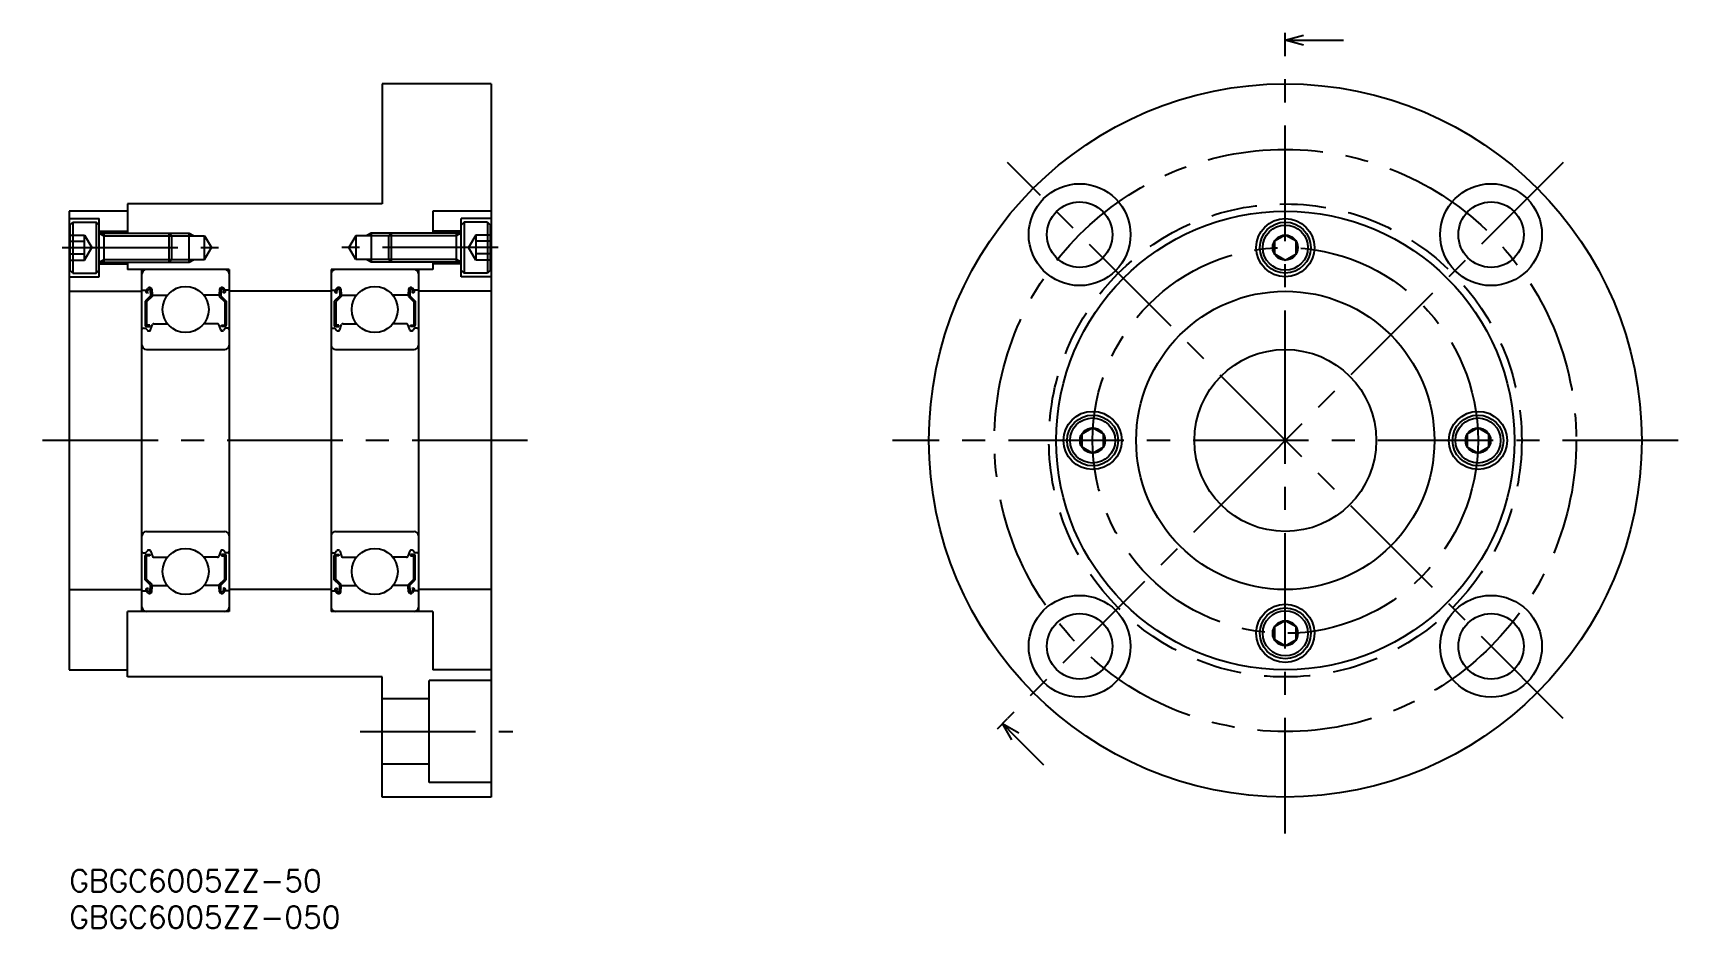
# Model space of a CAD drawing. Extents: x -5 to 221, y -8 to 115.
import ezdxf

# ---------------------------------------------------------------- set-up
doc = ezdxf.new("R2010")
doc.units = 0
doc.header["$LTSCALE"] = 0.5
doc.linetypes.add('CENTER', pattern=[50.8, 31.75, -6.35, 6.35, -6.35])
doc.linetypes.add('DASHED', pattern=[19.05, 12.7, -6.35])
doc.layers.get('0').update_dxf_attribs({"linetype": 'CONTINUOUS'})
for name, color, linetype in [('MSM_CENTER', 1, 'CENTER'), ('MSM_CONTINUOUS', 7, 'CONTINUOUS'), ('MSM_DASHED', 4, 'DASHED'), ('MSM_NARROW', 5, 'CONTINUOUS'), ('MSM_PART_NUMBER', 7, 'CONTINUOUS')]:
    doc.layers.add(name, color=color, linetype=linetype)
doc.styles.get("Standard").update_dxf_attribs({"font": 'txt.shx', "height": 3, "bigfont": 'bigfont.shx'})

# ---------------------------------------------------------------- blocks, each defined once
blk = doc.blocks.new('*U7')
at = {"layer": 'MSM_PART_NUMBER'}
blk.add_text('GBGC6005ZZ-50', height=3, dxfattribs=at).set_placement((0, -3))
blk = doc.blocks.new('*U8')
at = {"layer": 'MSM_PART_NUMBER'}
blk.add_text('GBGC6005ZZ-050', height=3, dxfattribs=at).set_placement((0, -8))
blk = doc.blocks.new('_OPEN30')
at = {"color": 0, "linetype": 'BYBLOCK'}
for p, q in [((-1, 0.268), (0, 0)), ((0, 0), (-1, -0.268)), ((0, 0), (-1, 0))]:
    blk.add_line(p, q, dxfattribs=at)
blk = doc.blocks.new('*U2')
at = {"color": 7, "linetype": 'CONTINUOUS'}
blk.add_lwpolyline([(595.34, 147.9), (600.84, 147.9)], dxfattribs=at)
at = {"color": 7, "linetype": 'CONTINUOUS', "xscale": 2.5, "yscale": 2.5, "zscale": 2.5, "rotation": 180}
blk.add_blockref('_OPEN30', (592.84, 147.9), dxfattribs=at)
blk = doc.blocks.new('*U1')
at = {"color": 7, "linetype": 'CONTINUOUS'}
blk.add_lwpolyline([(595.34, 94.1), (600.84, 94.1)], dxfattribs=at)
at = {"color": 7, "linetype": 'CONTINUOUS', "xscale": 2.5, "yscale": 2.5, "zscale": 2.5, "rotation": 180}
blk.add_blockref('_OPEN30', (592.84, 94.1), dxfattribs=at)

msp = doc.modelspace()

# ---------------------------------------------------------------- linework, layer by layer
at = {"layer": 'MSM_CENTER'}
for p, q in [((167.2, 61), (167.2, 113)), ((205.39, 20.82), (129.02, 97.18)), ((205.39, 97.18), (167.2, 59)), ((-0.96, 85.5), (20.54, 85.5)), ((58.96, 85.5), (37.46, 85.5)), ((63, 59), (-5, 59)), ((221.2, 59), (113.2, 59)), ((167.2, 5), (167.2, 59)), ((165.79, 57.59), (129.02, 20.82)), ((40, 19), (61, 19))]:
    msp.add_line(p, q, dxfattribs=at)
for radius in [40, 26.5]:
    msp.add_circle((167.2, 59), radius, dxfattribs=at)
at = {"layer": 'MSM_CONTINUOUS'}
for p, q in [((167.2, 113), (167.2, 115)), ((58, 108), (43, 108)), ((43, 108), (43, 91.5)), ((58, 108), (58, 10)), ((43, 91.5), (8, 91.5)), ((8, 91.5), (8, 87.5)), ((50, 90.5), (50, 87.5)), ((58, 90.5), (50, 90.5)), ((0.1, 88.6), (0.5, 89)), ((0.1, 88.6), (0.1, 82.4)), ((0.5, 89), (3.7, 89)), ((0.5, 89), (0.5, 82)), ((4.1, 88.6), (3.7, 89)), ((3.7, 89), (3.7, 82)), ((53.9, 81.5), (53.9, 89.5)), ((54.3, 89), (53.9, 88.6)), ((57.5, 89), (54.3, 89)), ((54.3, 89), (54.3, 82)), ((57.5, 89), (57.9, 88.6)), ((57.5, 89), (57.5, 82)), ((57.9, 82.4), (57.9, 88.6)), ((4.1, 87.5), (13.72, 87.5)), ((4.76, 87.5), (4.76, 83.5)), ((13.72, 83.5), (13.72, 87.5)), ((14.1, 87.12), (13.72, 87.5)), ((14.1, 87.12), (18.6, 87.12)), ((14.1, 83.88), (14.1, 87.12)), ((16.5, 83.5), (16.5, 87.5)), ((18.6, 83.88), (18.6, 87.12)), ((18.6, 87.12), (19.54, 85.5)), ((39.4, 87.12), (38.46, 85.5)), ((43.9, 87.12), (39.4, 87.12)), ((39.4, 87.12), (39.4, 83.88)), ((41.5, 87.5), (41.5, 83.5)), ((44.28, 87.5), (43.9, 87.12)), ((43.9, 87.12), (43.9, 83.88)), ((44.28, 87.5), (44.28, 83.5)), ((53.9, 87.5), (44.28, 87.5)), ((53.24, 83.5), (53.24, 87.5)), ((167.2, 87.23), (165.7, 86.37)), ((165.7, 86.37), (165.7, 84.63)), ((168.7, 86.37), (167.2, 87.23)), ((168.7, 84.63), (168.7, 86.37)), ((13.72, 83.5), (14.1, 83.88)), ((14.1, 83.88), (18.6, 83.88)), ((18.6, 83.88), (19.54, 85.5)), ((39.4, 83.88), (38.46, 85.5)), ((43.9, 83.88), (39.4, 83.88)), ((43.9, 83.88), (44.28, 83.5)), ((165.7, 84.63), (167.2, 83.77)), ((167.2, 83.77), (168.7, 84.63)), ((0.5, 82), (0.1, 82.4)), ((0.5, 82), (3.7, 82)), ((3.7, 82), (4.1, 82.4)), ((4.1, 83.5), (13.72, 83.5)), ((8, 83.5), (8, 82.5)), ((22, 82.5), (8, 82.5)), ((22, 82.5), (22, 35.5)), ((36, 82.5), (36, 35.5)), ((50, 82.5), (36, 82.5)), ((53.9, 83.5), (44.28, 83.5)), ((48, 82.5), (48, 35.5)), ((50, 83.5), (50, 82.5)), ((53.9, 82.4), (54.3, 82)), ((57.5, 82), (54.3, 82)), ((57.9, 82.4), (57.5, 82)), ((10.1, 79.65), (10.56, 79.65)), ((10.56, 79.65), (10.81, 79.95)), ((10.74, 79.24), (10.58, 79.37)), ((10.71, 79.52), (10.96, 79.82)), ((10.87, 79.39), (10.71, 79.52)), ((10.74, 79.24), (10.87, 79.39)), ((11.14, 79.76), (11.18, 78.88)), ((11.34, 79.78), (11.4, 79.04)), ((11.38, 79.27), (11.38, 78.8)), ((20.66, 79.78), (20.6, 79.04)), ((20.62, 79.27), (20.62, 78.8)), ((20.86, 79.76), (20.82, 78.88)), ((21.29, 79.52), (21.04, 79.82)), ((21.13, 79.39), (21.29, 79.52)), ((21.26, 79.24), (21.13, 79.39)), ((21.44, 79.65), (21.19, 79.95)), ((21.26, 79.24), (21.42, 79.37)), ((21.9, 79.65), (21.44, 79.65)), ((36, 79.5), (22, 79.5)), ((36.1, 79.65), (36.56, 79.65)), ((36.56, 79.65), (36.81, 79.95)), ((36.74, 79.24), (36.58, 79.37)), ((36.71, 79.52), (36.96, 79.82)), ((36.87, 79.39), (36.71, 79.52)), ((36.74, 79.24), (36.87, 79.39)), ((37.14, 79.76), (37.18, 78.88)), ((37.34, 79.78), (37.4, 79.04)), ((37.38, 79.27), (37.38, 78.8)), ((46.66, 79.78), (46.6, 79.04)), ((46.62, 79.27), (46.62, 78.8)), ((46.86, 79.76), (46.82, 78.88)), ((47.29, 79.52), (47.04, 79.82)), ((47.13, 79.39), (47.29, 79.52)), ((47.26, 79.24), (47.13, 79.39)), ((47.44, 79.65), (47.19, 79.95)), ((47.26, 79.24), (47.42, 79.37)), ((47.9, 79.65), (47.44, 79.65)), ((11.18, 78.88), (10.43, 78.13)), ((10.43, 78.13), (10.43, 74.85)), ((11.38, 78.8), (10.63, 78.05)), ((10.63, 78.05), (10.63, 74.85)), ((11.5, 78.95), (13.49, 78.95)), ((20.5, 78.95), (18.51, 78.95)), ((20.62, 78.8), (21.37, 78.05)), ((20.82, 78.88), (21.57, 78.13)), ((21.37, 78.05), (21.37, 74.85)), ((21.57, 78.13), (21.57, 74.85)), ((37.18, 78.88), (36.43, 78.13)), ((36.43, 78.13), (36.43, 74.85)), ((37.38, 78.8), (36.63, 78.05)), ((36.63, 78.05), (36.63, 74.85)), ((37.5, 78.95), (39.49, 78.95)), ((46.5, 78.95), (44.51, 78.95)), ((46.62, 78.8), (47.37, 78.05)), ((46.82, 78.88), (47.57, 78.13)), ((47.37, 78.05), (47.37, 74.85)), ((47.57, 78.13), (47.57, 74.85)), ((11.08, 74.85), (10.63, 74.85)), ((10.63, 74.65), (11.08, 74.65)), ((11.08, 74.65), (11.08, 74.85)), ((11.18, 74.18), (11.45, 74.92)), ((11.64, 75.05), (13.49, 75.05)), ((20.36, 75.05), (18.51, 75.05)), ((20.82, 74.18), (20.55, 74.92)), ((20.92, 74.85), (21.37, 74.85)), ((20.92, 74.65), (20.92, 74.85)), ((21.37, 74.65), (20.92, 74.65)), ((37.08, 74.85), (36.63, 74.85)), ((36.63, 74.65), (37.08, 74.65)), ((37.08, 74.65), (37.08, 74.85)), ((37.18, 74.18), (37.45, 74.92)), ((37.64, 75.05), (39.49, 75.05)), ((46.36, 75.05), (44.51, 75.05)), ((46.82, 74.18), (46.55, 74.92)), ((46.92, 74.85), (47.37, 74.85)), ((46.92, 74.65), (46.92, 74.85)), ((47.37, 74.65), (46.92, 74.65)), ((10.2, 74.45), (10.5, 74.45)), ((10.5, 74.45), (10.78, 74.12)), ((10.93, 74.05), (10.99, 74.05)), ((21.07, 74.05), (21.01, 74.05)), ((21.5, 74.45), (21.22, 74.12)), ((21.8, 74.45), (21.5, 74.45)), ((36.2, 74.45), (36.5, 74.45)), ((36.5, 74.45), (36.78, 74.12)), ((36.93, 74.05), (36.99, 74.05)), ((47.07, 74.05), (47.01, 74.05)), ((47.5, 74.45), (47.22, 74.12)), ((47.8, 74.45), (47.5, 74.45)), ((10.6, 71.5), (21.4, 71.5)), ((36.6, 71.5), (47.4, 71.5)), ((140.7, 60.73), (139.2, 59.87)), ((139.2, 59.87), (139.2, 58.13)), ((142.2, 59.87), (140.7, 60.73)), ((142.2, 58.13), (142.2, 59.87)), ((165.79, 57.59), (167.2, 59)), ((167.2, 59), (167.2, 61)), ((193.7, 60.73), (192.2, 59.87)), ((192.2, 59.87), (192.2, 58.13)), ((195.2, 59.87), (193.7, 60.73)), ((195.2, 58.13), (195.2, 59.87)), ((139.2, 58.13), (140.7, 57.27)), ((140.7, 57.27), (142.2, 58.13)), ((192.2, 58.13), (193.7, 57.27)), ((193.7, 57.27), (195.2, 58.13)), ((10.6, 46.5), (21.4, 46.5)), ((36.6, 46.5), (47.4, 46.5)), ((10.2, 43.55), (10.5, 43.55)), ((10.43, 39.87), (10.43, 43.15)), ((10.5, 43.55), (10.78, 43.88)), ((10.63, 43.35), (11.08, 43.35)), ((10.63, 39.95), (10.63, 43.15)), ((11.08, 43.15), (10.63, 43.15)), ((10.93, 43.95), (10.99, 43.95)), ((11.08, 43.35), (11.08, 43.15)), ((11.18, 43.82), (11.45, 43.08)), ((20.82, 43.82), (20.55, 43.08)), ((20.92, 43.35), (20.92, 43.15)), ((21.37, 43.35), (20.92, 43.35)), ((20.92, 43.15), (21.37, 43.15)), ((21.07, 43.95), (21.01, 43.95)), ((21.5, 43.55), (21.22, 43.88)), ((21.37, 39.95), (21.37, 43.15)), ((21.8, 43.55), (21.5, 43.55)), ((21.57, 39.87), (21.57, 43.15)), ((36.2, 43.55), (36.5, 43.55)), ((36.43, 39.87), (36.43, 43.15)), ((36.5, 43.55), (36.78, 43.88)), ((36.63, 43.35), (37.08, 43.35)), ((36.63, 39.95), (36.63, 43.15)), ((37.08, 43.15), (36.63, 43.15)), ((36.93, 43.95), (36.99, 43.95)), ((37.08, 43.35), (37.08, 43.15)), ((37.18, 43.82), (37.45, 43.08)), ((46.82, 43.82), (46.55, 43.08)), ((46.92, 43.35), (46.92, 43.15)), ((47.37, 43.35), (46.92, 43.35)), ((46.92, 43.15), (47.37, 43.15)), ((47.07, 43.95), (47.01, 43.95)), ((47.5, 43.55), (47.22, 43.88)), ((47.37, 39.95), (47.37, 43.15)), ((47.8, 43.55), (47.5, 43.55)), ((47.57, 39.87), (47.57, 43.15)), ((11.64, 42.95), (13.49, 42.95)), ((20.36, 42.95), (18.51, 42.95)), ((37.64, 42.95), (39.49, 42.95)), ((46.36, 42.95), (44.51, 42.95)), ((11.18, 39.12), (10.43, 39.87)), ((10.74, 38.76), (10.58, 38.63)), ((11.38, 39.2), (10.63, 39.95)), ((10.87, 38.61), (10.71, 38.48)), ((10.71, 38.48), (10.96, 38.18)), ((10.74, 38.76), (10.87, 38.61)), ((11.14, 38.24), (11.18, 39.12)), ((11.34, 38.22), (11.4, 38.96)), ((11.38, 38.73), (11.38, 39.2)), ((11.5, 39.05), (13.49, 39.05)), ((20.5, 39.05), (18.51, 39.05)), ((20.66, 38.22), (20.6, 38.96)), ((20.62, 39.2), (21.37, 39.95)), ((20.62, 38.73), (20.62, 39.2)), ((20.82, 39.12), (21.57, 39.87)), ((20.86, 38.24), (20.82, 39.12)), ((21.29, 38.48), (21.04, 38.18)), ((21.26, 38.76), (21.13, 38.61)), ((21.13, 38.61), (21.29, 38.48)), ((21.26, 38.76), (21.42, 38.63)), ((36, 38.5), (22, 38.5)), ((37.18, 39.12), (36.43, 39.87)), ((36.74, 38.76), (36.58, 38.63)), ((37.38, 39.2), (36.63, 39.95)), ((36.87, 38.61), (36.71, 38.48)), ((36.71, 38.48), (36.96, 38.18)), ((36.74, 38.76), (36.87, 38.61)), ((37.14, 38.24), (37.18, 39.12)), ((37.34, 38.22), (37.4, 38.96)), ((37.38, 38.73), (37.38, 39.2)), ((37.5, 39.05), (39.49, 39.05)), ((46.5, 39.05), (44.51, 39.05)), ((46.66, 38.22), (46.6, 38.96)), ((46.62, 39.2), (47.37, 39.95)), ((46.62, 38.73), (46.62, 39.2)), ((46.82, 39.12), (47.57, 39.87)), ((46.86, 38.24), (46.82, 39.12)), ((47.29, 38.48), (47.04, 38.18)), ((47.26, 38.76), (47.13, 38.61)), ((47.13, 38.61), (47.29, 38.48)), ((47.26, 38.76), (47.42, 38.63)), ((10.1, 38.35), (10.56, 38.35)), ((10.56, 38.35), (10.81, 38.05)), ((21.44, 38.35), (21.19, 38.05)), ((21.9, 38.35), (21.44, 38.35)), ((36.1, 38.35), (36.56, 38.35)), ((36.56, 38.35), (36.81, 38.05)), ((47.44, 38.35), (47.19, 38.05)), ((47.9, 38.35), (47.44, 38.35)), ((22, 35.5), (8, 35.5)), ((8, 26.5), (8, 35.5)), ((50, 35.5), (36, 35.5)), ((50, 35.5), (50, 27.5)), ((167.2, 34.23), (165.7, 33.37)), ((168.7, 33.37), (167.2, 34.23)), ((165.7, 33.37), (165.7, 31.63)), ((168.7, 31.63), (168.7, 33.37)), ((165.7, 31.63), (167.2, 30.77)), ((167.2, 30.77), (168.7, 31.63)), ((58, 27.5), (50, 27.5)), ((43, 26.5), (8, 26.5)), ((43, 10), (43, 26.5)), ((58, 26), (49.5, 26)), ((49.5, 12), (49.5, 26)), ((49.5, 23.5), (43, 23.5)), ((127.61, 19.4), (129.02, 20.82)), ((49.5, 14.5), (43, 14.5)), ((58, 12), (49.5, 12)), ((58, 10), (43, 10))]:
    msp.add_line(p, q, dxfattribs=at)
at = {"layer": 'MSM_CONTINUOUS', "color": 7, "linetype": 'CONTINUOUS'}
for p, q in [((0, 90.5), (0, 27.5)), ((8, 90.5), (0, 90.5)), ((0, 89.5), (4.1, 89.5)), ((4.1, 81.5), (4.1, 89.5)), ((58, 89.5), (53.9, 89.5)), ((4.1, 87.75), (8, 87.75)), ((53.9, 87.75), (50, 87.75)), ((0, 81.5), (4.1, 81.5)), ((4.1, 83.25), (8, 83.25)), ((10, 35.5), (10, 82.5)), ((53.9, 83.25), (50, 83.25)), ((58, 81.5), (53.9, 81.5)), ((0, 79.5), (10, 79.5)), ((58, 79.5), (48, 79.5)), ((0, 38.5), (10, 38.5)), ((58, 38.5), (48, 38.5)), ((0, 27.5), (8, 27.5))]:
    msp.add_line(p, q, dxfattribs=at)
at = {"layer": 'MSM_CONTINUOUS'}
for centre, radius in [((167.2, 59), 49), ((138.92, 87.28), 7), ((195.49, 87.28), 7), ((138.92, 87.28), 4.5), ((167.2, 59), 31.5), ((195.49, 87.28), 4.5), ((167.2, 85.5), 4), ((167.2, 85.5), 3.5), ((167.2, 85.5), 3.1), ((167.2, 85.5), 1.73), ((16, 77), 3.17), ((42, 77), 3.17), ((167.2, 59), 20.5), ((167.2, 59), 12.5), ((140.7, 59), 4), ((140.7, 59), 3.5), ((140.7, 59), 3.1), ((193.7, 59), 4), ((193.7, 59), 3.5), ((193.7, 59), 3.1), ((140.7, 59), 1.73), ((193.7, 59), 1.73), ((16, 41), 3.17), ((42, 41), 3.17), ((138.92, 30.72), 7), ((167.2, 32.5), 4), ((195.49, 30.72), 7), ((138.92, 30.72), 4.5), ((167.2, 32.5), 3.5), ((167.2, 32.5), 3.1), ((167.2, 32.5), 1.73), ((195.49, 30.72), 4.5)]:
    msp.add_circle(centre, radius, dxfattribs=at)
for centre, radius, start, end in [((10.6, 81.9), 0.6, 90, 180), ((21.4, 81.9), 0.6, 0, 90), ((36.6, 81.9), 0.6, 90, 180), ((47.4, 81.9), 0.6, 0, 90), ((10.1, 79.75), 0.1, 180, 270), ((10.71, 79.52), 0.2, 140.0012, 230.0863), ((11.04, 79.75), 0.3, 4.9967, 140.0012), ((11.04, 79.75), 0.1, 2.8198, 140.0023), ((20.96, 79.75), 0.3, 39.9988, 175.0033), ((20.96, 79.75), 0.1, 39.9977, 177.1802), ((21.29, 79.52), 0.2, 309.9137, 39.9988), ((21.9, 79.75), 0.1, 270, 0), ((36.1, 79.75), 0.1, 180, 270), ((36.71, 79.52), 0.2, 140.0012, 230.0863), ((37.04, 79.75), 0.3, 4.9967, 140.0012), ((37.04, 79.75), 0.1, 2.8198, 140.0023), ((46.96, 79.75), 0.3, 39.9988, 175.0033), ((46.96, 79.75), 0.1, 39.9977, 177.1802), ((47.29, 79.52), 0.2, 309.9137, 39.9988), ((47.9, 79.75), 0.1, 270, 0), ((11.5, 79.05), 0.1, 184.9967, 270), ((20.5, 79.05), 0.1, 270, 355.0033), ((37.5, 79.05), 0.1, 184.9967, 270), ((46.5, 79.05), 0.1, 270, 355.0033), ((10.63, 74.85), 0.2, 180, 270), ((11.64, 74.85), 0.2, 90, 159.9921), ((20.36, 74.85), 0.2, 20.0079, 90), ((21.37, 74.85), 0.2, 270, 0), ((36.63, 74.85), 0.2, 180, 270), ((37.64, 74.85), 0.2, 90, 159.9921), ((46.36, 74.85), 0.2, 20.0079, 90), ((47.37, 74.85), 0.2, 270, 0), ((10.2, 74.25), 0.2, 90, 180), ((10.93, 74.25), 0.2, 219.9945, 270), ((10.99, 74.25), 0.2, 270, 339.9921), ((21.01, 74.25), 0.2, 200.0079, 270), ((21.07, 74.25), 0.2, 270, 320.0055), ((21.8, 74.25), 0.2, 0, 90), ((36.2, 74.25), 0.2, 90, 180), ((36.93, 74.25), 0.2, 219.9945, 270), ((36.99, 74.25), 0.2, 270, 339.9921), ((47.01, 74.25), 0.2, 200.0079, 270), ((47.07, 74.25), 0.2, 270, 320.0055), ((47.8, 74.25), 0.2, 0, 90), ((10.6, 72.1), 0.6, 180, 270), ((21.4, 72.1), 0.6, 270, 0), ((36.6, 72.1), 0.6, 180, 270), ((47.4, 72.1), 0.6, 270, 0), ((10.6, 45.9), 0.6, 90, 180), ((21.4, 45.9), 0.6, 0, 90), ((36.6, 45.9), 0.6, 90, 180), ((47.4, 45.9), 0.6, 0, 90), ((10.2, 43.75), 0.2, 180, 270), ((10.63, 43.15), 0.2, 90, 180), ((10.93, 43.75), 0.2, 90, 140.0055), ((10.99, 43.75), 0.2, 20.0079, 90), ((11.64, 43.15), 0.2, 200.0079, 270), ((20.36, 43.15), 0.2, 270, 339.9921), ((21.01, 43.75), 0.2, 90, 159.9921), ((21.07, 43.75), 0.2, 39.9945, 90), ((21.37, 43.15), 0.2, 0, 90), ((21.8, 43.75), 0.2, 270, 0), ((36.2, 43.75), 0.2, 180, 270), ((36.63, 43.15), 0.2, 90, 180), ((36.93, 43.75), 0.2, 90, 140.0055), ((36.99, 43.75), 0.2, 20.0079, 90), ((37.64, 43.15), 0.2, 200.0079, 270), ((46.36, 43.15), 0.2, 270, 339.9921), ((47.01, 43.75), 0.2, 90, 159.9921), ((47.07, 43.75), 0.2, 39.9945, 90), ((47.37, 43.15), 0.2, 0, 90), ((47.8, 43.75), 0.2, 270, 0), ((10.71, 38.48), 0.2, 129.9137, 219.9988), ((11.5, 38.95), 0.1, 90, 175.0033), ((20.5, 38.95), 0.1, 4.9967, 90), ((21.29, 38.48), 0.2, 320.0012, 50.0863), ((36.71, 38.48), 0.2, 129.9137, 219.9988), ((37.5, 38.95), 0.1, 90, 175.0033), ((46.5, 38.95), 0.1, 4.9967, 90), ((47.29, 38.48), 0.2, 320.0012, 50.0863), ((10.1, 38.25), 0.1, 90, 180), ((11.04, 38.25), 0.3, 219.9988, 355.0033), ((11.04, 38.25), 0.1, 219.9977, 357.1802), ((20.96, 38.25), 0.3, 184.9967, 320.0012), ((20.96, 38.25), 0.1, 182.8198, 320.0023), ((21.9, 38.25), 0.1, 0, 90), ((36.1, 38.25), 0.1, 90, 180), ((37.04, 38.25), 0.3, 219.9988, 355.0033), ((37.04, 38.25), 0.1, 219.9977, 357.1802), ((46.96, 38.25), 0.3, 184.9967, 320.0012), ((46.96, 38.25), 0.1, 182.8198, 320.0023), ((47.9, 38.25), 0.1, 0, 90), ((10.6, 36.1), 0.6, 180, 270), ((21.4, 36.1), 0.6, 270, 0), ((36.6, 36.1), 0.6, 180, 270), ((47.4, 36.1), 0.6, 270, 0)]:
    msp.add_arc(centre, radius, start, end, dxfattribs=at)
at = {"layer": 'MSM_DASHED'}
for p, q in [((0.1, 87.23), (2.1, 87.23)), ((0.1, 86.37), (2.1, 86.37)), ((2.1, 87.23), (3.1, 85.5)), ((2.1, 83.77), (2.1, 87.23)), ((55.9, 87.23), (54.9, 85.5)), ((57.9, 87.23), (55.9, 87.23)), ((55.9, 87.23), (55.9, 83.77)), ((57.9, 86.37), (55.9, 86.37)), ((0.1, 84.63), (2.1, 84.63)), ((0.1, 83.77), (2.1, 83.77)), ((2.1, 83.77), (3.1, 85.5)), ((55.9, 83.77), (54.9, 85.5)), ((57.9, 84.63), (55.9, 84.63)), ((57.9, 83.77), (55.9, 83.77))]:
    msp.add_line(p, q, dxfattribs=at)
msp.add_circle((167.2, 59), 32.5, dxfattribs=at)
at = {"layer": 'MSM_NARROW'}
for p, q in [((4.1, 87.5), (4.76, 87.12)), ((4.76, 87.12), (14.1, 87.12)), ((13.72, 87.5), (16.5, 87.5)), ((16.5, 87.5), (17.16, 87.12)), ((41.5, 87.5), (40.84, 87.12)), ((44.28, 87.5), (41.5, 87.5)), ((53.24, 87.12), (43.9, 87.12)), ((53.9, 87.5), (53.24, 87.12)), ((4.1, 83.5), (4.76, 83.88)), ((4.76, 83.88), (14.1, 83.88)), ((16.5, 83.5), (17.16, 83.88)), ((41.5, 83.5), (40.84, 83.88)), ((53.24, 83.88), (43.9, 83.88)), ((53.9, 83.5), (53.24, 83.88)), ((13.72, 83.5), (16.5, 83.5)), ((44.28, 83.5), (41.5, 83.5))]:
    msp.add_line(p, q, dxfattribs=at)

# ---------------------------------------------------------------- block references
at = {"layer": 'MSM_CONTINUOUS'}
for name, p in [('*U2', (-425.64, -33.9)), ('*U7', (0, 0)), ('*U8', (0, 0))]:
    msp.add_blockref(name, p, dxfattribs=at)
at = {"layer": 'MSM_CONTINUOUS', "rotation": 315}
msp.add_blockref('*U1', (-357.43, 372.77), dxfattribs=at)

doc.saveas('drawing.dxf')
